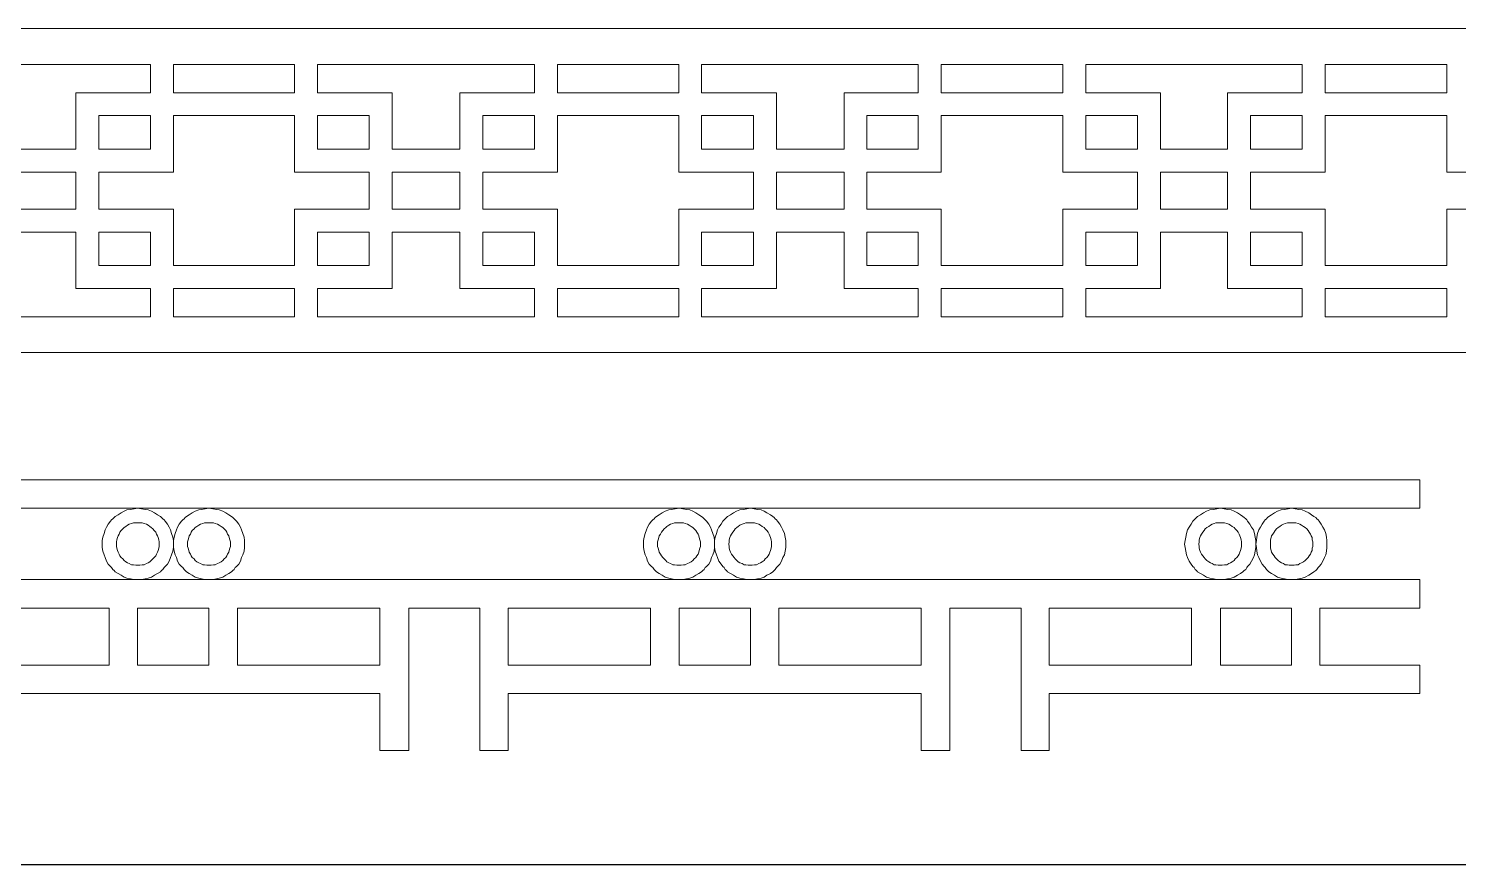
# Model space of a CAD drawing. Extents: x -66030 to 95157, y -13132 to 45879.
# Drawn here: x 75924 to 85418, y 16976 to 22527 of the extents above; entities that cross this region are included whole.
import ezdxf

# ---------------------------------------------------------------- set-up
doc = ezdxf.new("R2010")
doc.units = 0
doc.header["$LTSCALE"] = 100
doc.header["$MEASUREMENT"] = 0
doc.layers.get('0').update_dxf_attribs({"linetype": 'CONTINUOUS'})
doc.layers.add('3', color=11, linetype='CONTINUOUS')

msp = doc.modelspace()

# ---------------------------------------------------------------- linework, layer by layer
at = {"lineweight": 0}
for points in [[(93106.9, 22527.3), (69171.1, 22527.3), (69171.1, 20375.1), (93106.9, 20375.1), (93106.9, 22527.3)], [(76733.1, 22289), (75295.7, 22289), (75295.7, 22101.6), (75787.8, 22101.6), (75787.8, 21726.6), (76237, 21726.6), (76237, 22101.6), (76733.1, 22101.6), (76733.1, 22289)], [(77690, 22289), (76885.4, 22289), (76885.4, 22101.6), (77690, 22101.6), (77690, 22289)], [(79283.7, 22289), (77842.4, 22289), (77842.4, 22101.6), (78338.4, 22101.6), (78338.4, 21726.6), (78787.6, 21726.6), (78787.6, 22101.6), (79283.7, 22101.6), (79283.7, 22289)], [(80240.6, 22289), (79436, 22289), (79436, 22101.6), (80240.6, 22101.6), (80240.6, 22289)], [(81830.3, 22289), (80392.9, 22289), (80392.9, 22101.6), (80889, 22101.6), (80889, 21726.6), (81338.2, 21726.6), (81338.2, 22101.6), (81830.3, 22101.6), (81830.3, 22289)], [(82791.2, 22289), (81982.7, 22289), (81982.7, 22101.6), (82791.2, 22101.6), (82791.2, 22289)], [(84380.9, 22289), (82943.5, 22289), (82943.5, 22101.6), (83439.6, 22101.6), (83439.6, 21726.6), (83884.9, 21726.6), (83884.9, 22101.6), (84380.9, 22101.6), (84380.9, 22289)], [(85341.8, 22289), (84533.3, 22289), (84533.3, 22101.6), (85341.8, 22101.6), (85341.8, 22289)], [(78186.1, 21328.2), (77690, 21328.2), (77690, 20953.2), (76885.4, 20953.2), (76885.4, 21328.2), (76389.3, 21328.2), (76389.3, 21574.2), (76885.4, 21574.2), (76885.4, 21949.2), (77690, 21949.2), (77690, 21574.2), (78186.1, 21574.2), (78186.1, 21328.2)], [(76389.3, 21726.6), (76389.3, 21949.2), (76733.1, 21949.2), (76733.1, 21726.6), (76389.3, 21726.6)], [(77842.4, 21726.6), (77842.4, 21949.2), (78186.1, 21949.2), (78186.1, 21726.6), (77842.4, 21726.6)], [(80736.7, 21328.2), (80240.6, 21328.2), (80240.6, 20953.2), (79436, 20953.2), (79436, 21328.2), (78939.9, 21328.2), (78939.9, 21574.2), (79436, 21574.2), (79436, 21949.2), (80240.6, 21949.2), (80240.6, 21574.2), (80736.7, 21574.2), (80736.7, 21328.2)], [(79283.7, 21949.2), (79283.7, 21726.6), (78939.9, 21726.6), (78939.9, 21949.2), (79283.7, 21949.2)], [(80392.9, 21726.6), (80392.9, 21949.2), (80736.7, 21949.2), (80736.7, 21726.6), (80392.9, 21726.6)], [(83287.3, 21328.2), (82791.2, 21328.2), (82791.2, 20953.2), (81982.7, 20953.2), (81982.7, 21328.2), (81490.5, 21328.2), (81490.5, 21574.2), (81982.7, 21574.2), (81982.7, 21949.2), (82791.2, 21949.2), (82791.2, 21574.2), (83287.3, 21574.2), (83287.3, 21328.2)], [(81490.5, 21726.6), (81490.5, 21949.2), (81830.3, 21949.2), (81830.3, 21726.6), (81490.5, 21726.6)], [(82943.5, 21726.6), (82943.5, 21949.2), (83287.3, 21949.2), (83287.3, 21726.6), (82943.5, 21726.6)], [(85837.9, 21328.2), (85341.8, 21328.2), (85341.8, 20953.2), (84533.3, 20953.2), (84533.3, 21328.2), (84037.2, 21328.2), (84037.2, 21574.2), (84533.3, 21574.2), (84533.3, 21949.2), (85341.8, 21949.2), (85341.8, 21574.2), (85837.9, 21574.2), (85837.9, 21328.2)], [(84380.9, 21949.2), (84380.9, 21726.6), (84037.2, 21726.6), (84037.2, 21949.2), (84380.9, 21949.2)], [(76237, 21328.2), (75787.8, 21328.2), (75787.8, 21574.2), (76237, 21574.2), (76237, 21328.2)], [(78787.6, 21574.2), (78787.6, 21328.2), (78338.4, 21328.2), (78338.4, 21574.2), (78787.6, 21574.2)], [(81338.2, 21328.2), (80889, 21328.2), (80889, 21574.2), (81338.2, 21574.2), (81338.2, 21328.2)], [(83884.9, 21574.2), (83884.9, 21328.2), (83439.6, 21328.2), (83439.6, 21574.2), (83884.9, 21574.2)], [(75295.7, 20613.4), (76733.1, 20613.4), (76733.1, 20800.9), (76237, 20800.9), (76237, 21175.8), (75787.8, 21175.8), (75787.8, 20800.9), (75295.7, 20800.9), (75295.7, 20613.4)], [(76733.1, 20953.2), (76389.3, 20953.2), (76389.3, 21175.8), (76733.1, 21175.8), (76733.1, 20953.2)], [(77842.4, 20613.4), (79283.7, 20613.4), (79283.7, 20800.9), (78787.6, 20800.9), (78787.6, 21175.8), (78338.4, 21175.8), (78338.4, 20800.9), (77842.4, 20800.9), (77842.4, 20613.4)], [(78186.1, 21175.8), (78186.1, 20953.2), (77842.4, 20953.2), (77842.4, 21175.8), (78186.1, 21175.8)], [(78939.9, 21175.8), (79283.7, 21175.8), (79283.7, 20953.2), (78939.9, 20953.2), (78939.9, 21175.8)], [(80392.9, 20613.4), (81830.3, 20613.4), (81830.3, 20800.9), (81338.2, 20800.9), (81338.2, 21175.8), (80889, 21175.8), (80889, 20800.9), (80392.9, 20800.9), (80392.9, 20613.4)], [(80736.7, 21175.8), (80736.7, 20953.2), (80392.9, 20953.2), (80392.9, 21175.8), (80736.7, 21175.8)], [(81830.3, 20953.2), (81490.5, 20953.2), (81490.5, 21175.8), (81830.3, 21175.8), (81830.3, 20953.2)], [(82943.5, 20613.4), (84380.9, 20613.4), (84380.9, 20800.9), (83884.9, 20800.9), (83884.9, 21175.8), (83439.6, 21175.8), (83439.6, 20800.9), (82943.5, 20800.9), (82943.5, 20613.4)], [(83287.3, 21175.8), (83287.3, 20953.2), (82943.5, 20953.2), (82943.5, 21175.8), (83287.3, 21175.8)], [(84037.2, 21175.8), (84380.9, 21175.8), (84380.9, 20953.2), (84037.2, 20953.2), (84037.2, 21175.8)], [(76885.4, 20613.4), (77690, 20613.4), (77690, 20800.9), (76885.4, 20800.9), (76885.4, 20613.4)], [(79436, 20613.4), (80240.6, 20613.4), (80240.6, 20800.9), (79436, 20800.9), (79436, 20613.4)], [(81982.7, 20613.4), (82791.2, 20613.4), (82791.2, 20800.9), (81982.7, 20800.9), (81982.7, 20613.4)], [(84533.3, 20613.4), (85341.8, 20613.4), (85341.8, 20800.9), (84533.3, 20800.9), (84533.3, 20613.4)], [(75795.7, 19341.8), (85162.2, 19341.8), (85162.2, 19529.3), (75795.7, 19529.3), (75795.7, 19341.8)], [(76647.2, 19341.8), (76674.5, 19337.9), (76697.9, 19334), (76717.5, 19330.1), (76740.9, 19322.3), (76760.4, 19310.6), (76780, 19298.9), (76799.5, 19287.2), (76807.3, 19279.4), (76815.1, 19271.5), (76822.9, 19263.7), (76830.8, 19255.9), (76846.4, 19236.4), (76858.1, 19216.9), (76865.9, 19197.3), (76873.7, 19173.9), (76881.5, 19150.5), (76885.4, 19127), (76885.4, 19103.6), (76885.4, 19080.1), (76881.5, 19056.7), (76873.7, 19033.3), (76865.9, 19013.7), (76858.1, 18990.3), (76846.4, 18970.8), (76830.8, 18955.2), (76822.9, 18947.3), (76815.1, 18935.6), (76807.3, 18927.8), (76799.5, 18920), (76780, 18908.3), (76760.4, 18896.6), (76740.9, 18884.9), (76717.5, 18877), (76697.9, 18873.1), (76674.5, 18869.2), (76647.2, 18869.2), (76623.7, 18869.2), (76600.3, 18873.1), (76576.9, 18877), (76557.3, 18884.9), (76537.8, 18896.6), (76518.3, 18908.3), (76498.7, 18920), (76490.9, 18927.8), (76483.1, 18935.6), (76475.3, 18947.3), (76467.5, 18955.2), (76451.9, 18970.8), (76440.2, 18990.3), (76432.3, 19013.7), (76424.5, 19033.3), (76416.7, 19056.7), (76412.8, 19080.1), (76412.8, 19103.6), (76412.8, 19127), (76416.7, 19150.5), (76424.5, 19173.9), (76432.3, 19197.3), (76440.2, 19216.9), (76451.9, 19236.4), (76467.5, 19255.9), (76475.3, 19263.7), (76483.1, 19271.5), (76490.9, 19279.4), (76498.7, 19287.2), (76518.3, 19298.9), (76537.8, 19310.6), (76557.3, 19322.3), (76576.9, 19330.1), (76600.3, 19334), (76623.7, 19337.9), (76647.2, 19341.8)], [(77119.8, 19341.8), (77096.4, 19337.9), (77072.9, 19334), (77053.4, 19330.1), (77030, 19322.3), (77010.4, 19310.6), (76990.9, 19298.9), (76971.4, 19287.2), (76963.6, 19279.4), (76955.7, 19271.5), (76947.9, 19263.7), (76940.1, 19255.9), (76924.5, 19236.4), (76912.8, 19216.9), (76905, 19197.3), (76897.2, 19173.9), (76889.3, 19150.5), (76885.4, 19127), (76885.4, 19103.6), (76885.4, 19080.1), (76889.3, 19056.7), (76897.2, 19033.3), (76905, 19013.7), (76912.8, 18990.3), (76924.5, 18970.8), (76940.1, 18955.2), (76947.9, 18947.3), (76955.7, 18935.6), (76963.6, 18927.8), (76971.4, 18920), (76990.9, 18908.3), (77010.4, 18896.6), (77030, 18884.9), (77053.4, 18877), (77072.9, 18873.1), (77096.4, 18869.2), (77119.8, 18869.2), (77147.1, 18869.2), (77170.6, 18873.1), (77190.1, 18877), (77213.5, 18884.9), (77233.1, 18896.6), (77252.6, 18908.3), (77272.1, 18920), (77279.9, 18927.8), (77287.7, 18935.6), (77295.6, 18947.3), (77303.4, 18955.2), (77319, 18970.8), (77330.7, 18990.3), (77338.5, 19013.7), (77346.3, 19033.3), (77354.1, 19056.7), (77358.1, 19080.1), (77358.1, 19103.6), (77358.1, 19127), (77354.1, 19150.5), (77346.3, 19173.9), (77338.5, 19197.3), (77330.7, 19216.9), (77319, 19236.4), (77303.4, 19255.9), (77295.6, 19263.7), (77287.7, 19271.5), (77279.9, 19279.4), (77272.1, 19287.2), (77252.6, 19298.9), (77233.1, 19310.6), (77213.5, 19322.3), (77190.1, 19330.1), (77170.6, 19334), (77147.1, 19337.9), (77119.8, 19341.8)], [(80244.6, 19341.8), (80268, 19337.9), (80291.4, 19334), (80314.9, 19330.1), (80334.4, 19322.3), (80353.9, 19310.6), (80373.5, 19298.9), (80393, 19287.2), (80400.8, 19279.4), (80408.6, 19271.5), (80416.4, 19263.7), (80424.2, 19255.9), (80439.9, 19236.4), (80451.6, 19216.9), (80459.4, 19197.3), (80467.2, 19173.9), (80475, 19150.5), (80478.9, 19127), (80478.9, 19103.6), (80478.9, 19080.1), (80475, 19056.7), (80467.2, 19033.3), (80459.4, 19013.7), (80451.6, 18990.3), (80439.9, 18970.8), (80424.2, 18955.2), (80416.4, 18947.3), (80408.6, 18935.6), (80400.8, 18927.8), (80393, 18920), (80373.5, 18908.3), (80353.9, 18896.6), (80334.4, 18884.9), (80314.9, 18877), (80291.4, 18873.1), (80268, 18869.2), (80244.6, 18869.2), (80217.2, 18869.2), (80193.8, 18873.1), (80174.3, 18877), (80150.8, 18884.9), (80131.3, 18896.6), (80111.8, 18908.3), (80092.2, 18920), (80084.4, 18927.8), (80076.6, 18935.6), (80068.8, 18947.3), (80061, 18955.2), (80045.4, 18970.8), (80033.6, 18990.3), (80025.8, 19013.7), (80018, 19033.3), (80010.2, 19056.7), (80006.3, 19080.1), (80006.3, 19103.6), (80006.3, 19127), (80010.2, 19150.5), (80018, 19173.9), (80025.8, 19197.3), (80033.6, 19216.9), (80045.4, 19236.4), (80061, 19255.9), (80068.8, 19263.7), (80076.6, 19271.5), (80084.4, 19279.4), (80092.2, 19287.2), (80111.8, 19298.9), (80131.3, 19310.6), (80150.8, 19322.3), (80174.3, 19330.1), (80193.8, 19334), (80217.2, 19337.9), (80244.6, 19341.8)], [(80717.2, 19341.8), (80693.8, 19337.9), (80670.3, 19334), (80646.9, 19330.1), (80623.4, 19322.3), (80603.9, 19310.6), (80584.4, 19298.9), (80564.9, 19287.2), (80557, 19279.4), (80549.2, 19271.5), (80541.4, 19263.7), (80533.6, 19255.9), (80521.9, 19236.4), (80506.3, 19216.9), (80498.5, 19197.3), (80490.6, 19173.9), (80482.8, 19150.5), (80478.9, 19127), (80478.9, 19103.6), (80478.9, 19080.1), (80482.8, 19056.7), (80490.6, 19033.3), (80498.5, 19013.7), (80506.3, 18990.3), (80521.9, 18970.8), (80533.6, 18955.2), (80541.4, 18947.3), (80549.2, 18935.6), (80557, 18927.8), (80564.9, 18920), (80584.4, 18908.3), (80603.9, 18896.6), (80623.4, 18884.9), (80646.9, 18877), (80670.3, 18873.1), (80693.8, 18869.2), (80717.2, 18869.2), (80740.6, 18869.2), (80764.1, 18873.1), (80787.5, 18877), (80807, 18884.9), (80826.6, 18896.6), (80850, 18908.3), (80865.6, 18920), (80873.4, 18927.8), (80881.2, 18935.6), (80889.1, 18947.3), (80896.9, 18955.2), (80912.5, 18970.8), (80924.2, 18990.3), (80932, 19013.7), (80943.7, 19033.3), (80947.6, 19056.7), (80951.5, 19080.1), (80951.5, 19103.6), (80951.5, 19127), (80947.6, 19150.5), (80943.7, 19173.9), (80932, 19197.3), (80924.2, 19216.9), (80912.5, 19236.4), (80896.9, 19255.9), (80889.1, 19263.7), (80881.2, 19271.5), (80873.4, 19279.4), (80865.6, 19287.2), (80850, 19298.9), (80826.6, 19310.6), (80807, 19322.3), (80787.5, 19330.1), (80764.1, 19334), (80740.6, 19337.9), (80717.2, 19341.8)], [(83838.1, 19341.8), (83861.5, 19337.9), (83884.9, 19334), (83908.4, 19330.1), (83927.9, 19322.3), (83951.3, 19310.6), (83970.9, 19298.9), (83986.5, 19287.2), (83994.3, 19279.4), (84006, 19271.5), (84013.8, 19263.7), (84017.7, 19255.9), (84033.4, 19236.4), (84045.1, 19216.9), (84056.8, 19197.3), (84064.6, 19173.9), (84068.5, 19150.5), (84072.4, 19127), (84072.4, 19103.6), (84072.4, 19080.1), (84068.5, 19056.7), (84064.6, 19033.3), (84056.8, 19013.7), (84045.1, 18990.3), (84033.4, 18970.8), (84017.7, 18955.2), (84013.8, 18947.3), (84006, 18935.6), (83994.3, 18927.8), (83986.5, 18920), (83970.9, 18908.3), (83951.3, 18896.6), (83927.9, 18884.9), (83908.4, 18877), (83884.9, 18873.1), (83861.5, 18869.2), (83838.1, 18869.2), (83814.6, 18869.2), (83791.2, 18873.1), (83767.7, 18877), (83744.3, 18884.9), (83724.8, 18896.6), (83705.3, 18908.3), (83685.7, 18920), (83677.9, 18927.8), (83670.1, 18935.6), (83662.3, 18947.3), (83654.5, 18955.2), (83642.8, 18970.8), (83631, 18990.3), (83619.3, 19013.7), (83611.5, 19033.3), (83607.6, 19056.7), (83603.7, 19080.1), (83599.8, 19103.6), (83603.7, 19127), (83607.6, 19150.5), (83611.5, 19173.9), (83619.3, 19197.3), (83631, 19216.9), (83642.8, 19236.4), (83654.5, 19255.9), (83662.3, 19263.7), (83670.1, 19271.5), (83677.9, 19279.4), (83685.7, 19287.2), (83705.3, 19298.9), (83724.8, 19310.6), (83744.3, 19322.3), (83767.7, 19330.1), (83791.2, 19334), (83814.6, 19337.9), (83838.1, 19341.8)], [(84310.7, 19341.8), (84287.2, 19337.9), (84263.8, 19334), (84240.4, 19330.1), (84216.9, 19322.3), (84197.4, 19310.6), (84177.9, 19298.9), (84158.3, 19287.2), (84150.5, 19279.4), (84142.7, 19271.5), (84134.9, 19263.7), (84127.1, 19255.9), (84115.4, 19236.4), (84103.7, 19216.9), (84091.9, 19197.3), (84084.1, 19173.9), (84080.2, 19150.5), (84076.3, 19127), (84072.4, 19103.6), (84076.3, 19080.1), (84080.2, 19056.7), (84084.1, 19033.3), (84091.9, 19013.7), (84103.7, 18990.3), (84115.4, 18970.8), (84127.1, 18955.2), (84134.9, 18947.3), (84142.7, 18935.6), (84150.5, 18927.8), (84158.3, 18920), (84177.9, 18908.3), (84197.4, 18896.6), (84216.9, 18884.9), (84240.4, 18877), (84263.8, 18873.1), (84287.2, 18869.2), (84310.7, 18869.2), (84334.1, 18869.2), (84357.5, 18873.1), (84381, 18877), (84400.5, 18884.9), (84424, 18896.6), (84443.5, 18908.3), (84459.1, 18920), (84470.8, 18927.8), (84478.6, 18935.6), (84486.4, 18947.3), (84494.3, 18955.2), (84506, 18970.8), (84517.7, 18990.3), (84529.4, 19013.7), (84537.2, 19033.3), (84541.1, 19056.7), (84545, 19080.1), (84545, 19103.6), (84545, 19127), (84541.1, 19150.5), (84537.2, 19173.9), (84529.4, 19197.3), (84517.7, 19216.9), (84506, 19236.4), (84494.3, 19255.9), (84486.4, 19263.7), (84478.6, 19271.5), (84470.8, 19279.4), (84459.1, 19287.2), (84443.5, 19298.9), (84424, 19310.6), (84400.5, 19322.3), (84381, 19330.1), (84357.5, 19334), (84334.1, 19337.9), (84310.7, 19341.8)], [(76647.2, 19244.2), (76662.8, 19244.2), (76678.4, 19244.2), (76690.1, 19240.3), (76705.8, 19236.4), (76717.5, 19228.6), (76729.2, 19220.8), (76737, 19213), (76748.7, 19205.1), (76756.5, 19193.4), (76768.3, 19181.7), (76772.2, 19170), (76780, 19158.3), (76783.9, 19146.6), (76787.8, 19130.9), (76791.7, 19119.2), (76791.7, 19103.6), (76791.7, 19088), (76787.8, 19076.2), (76783.9, 19060.6), (76780, 19048.9), (76772.2, 19037.2), (76768.3, 19025.5), (76756.5, 19013.7), (76748.7, 19005.9), (76737, 18994.2), (76729.2, 18986.4), (76717.5, 18978.6), (76705.8, 18974.7), (76690.1, 18966.9), (76678.4, 18966.9), (76662.8, 18963), (76647.2, 18963), (76635.5, 18963), (76619.8, 18966.9), (76608.1, 18966.9), (76592.5, 18974.7), (76580.8, 18978.6), (76569.1, 18986.4), (76557.3, 18994.2), (76549.5, 19005.9), (76537.8, 19013.7), (76530, 19025.5), (76526.1, 19037.2), (76518.3, 19048.9), (76514.4, 19060.6), (76510.5, 19076.2), (76506.6, 19088), (76506.6, 19103.6), (76506.6, 19119.2), (76510.5, 19130.9), (76514.4, 19146.6), (76518.3, 19158.3), (76526.1, 19170), (76530, 19181.7), (76537.8, 19193.4), (76549.5, 19205.1), (76557.3, 19213), (76569.1, 19220.8), (76580.8, 19228.6), (76592.5, 19236.4), (76608.1, 19240.3), (76619.8, 19244.2), (76635.5, 19244.2), (76647.2, 19244.2)], [(77119.8, 19244.2), (77108.1, 19244.2), (77092.4, 19244.2), (77080.7, 19240.3), (77065.1, 19236.4), (77053.4, 19228.6), (77041.7, 19220.8), (77030, 19213), (77022.1, 19205.1), (77010.4, 19193.4), (77002.6, 19181.7), (76998.7, 19170), (76990.9, 19158.3), (76987, 19146.6), (76983.1, 19130.9), (76979.2, 19119.2), (76979.2, 19103.6), (76979.2, 19088), (76983.1, 19076.2), (76987, 19060.6), (76990.9, 19048.9), (76998.7, 19037.2), (77002.6, 19025.5), (77010.4, 19013.7), (77022.1, 19005.9), (77030, 18994.2), (77041.7, 18986.4), (77053.4, 18978.6), (77065.1, 18974.7), (77080.7, 18966.9), (77092.4, 18966.9), (77108.1, 18963), (77119.8, 18963), (77135.4, 18963), (77151, 18966.9), (77162.8, 18966.9), (77178.4, 18974.7), (77190.1, 18978.6), (77201.8, 18986.4), (77213.5, 18994.2), (77221.3, 19005.9), (77233.1, 19013.7), (77240.9, 19025.5), (77244.8, 19037.2), (77252.6, 19048.9), (77256.5, 19060.6), (77260.4, 19076.2), (77264.3, 19088), (77264.3, 19103.6), (77264.3, 19119.2), (77260.4, 19130.9), (77256.5, 19146.6), (77252.6, 19158.3), (77244.8, 19170), (77240.9, 19181.7), (77233.1, 19193.4), (77221.3, 19205.1), (77213.5, 19213), (77201.8, 19220.8), (77190.1, 19228.6), (77178.4, 19236.4), (77162.8, 19240.3), (77151, 19244.2), (77135.4, 19244.2), (77119.8, 19244.2)], [(80244.6, 19244.2), (80256.3, 19244.2), (80271.9, 19244.2), (80283.6, 19240.3), (80299.2, 19236.4), (80311, 19228.6), (80322.7, 19220.8), (80334.4, 19213), (80342.2, 19205.1), (80353.9, 19193.4), (80361.7, 19181.7), (80369.6, 19170), (80373.5, 19158.3), (80377.4, 19146.6), (80381.3, 19130.9), (80385.2, 19119.2), (80385.2, 19103.6), (80385.2, 19088), (80381.3, 19076.2), (80377.4, 19060.6), (80373.5, 19048.9), (80369.6, 19037.2), (80361.7, 19025.5), (80353.9, 19013.7), (80342.2, 19005.9), (80334.4, 18994.2), (80322.7, 18986.4), (80311, 18978.6), (80299.2, 18974.7), (80283.6, 18966.9), (80271.9, 18966.9), (80256.3, 18963), (80244.6, 18963), (80228.9, 18963), (80213.3, 18966.9), (80201.6, 18966.9), (80186, 18974.7), (80174.3, 18978.6), (80162.5, 18986.4), (80154.7, 18994.2), (80143, 19005.9), (80135.2, 19013.7), (80127.4, 19025.5), (80119.6, 19037.2), (80111.8, 19048.9), (80107.9, 19060.6), (80104, 19076.2), (80100, 19088), (80100, 19103.6), (80100, 19119.2), (80104, 19130.9), (80107.9, 19146.6), (80111.8, 19158.3), (80119.6, 19170), (80127.4, 19181.7), (80135.2, 19193.4), (80143, 19205.1), (80154.7, 19213), (80162.5, 19220.8), (80174.3, 19228.6), (80186, 19236.4), (80201.6, 19240.3), (80213.3, 19244.2), (80228.9, 19244.2), (80244.6, 19244.2)], [(80717.2, 19244.2), (80701.6, 19244.2), (80685.9, 19244.2), (80674.2, 19240.3), (80662.5, 19236.4), (80646.9, 19228.6), (80635.2, 19220.8), (80627.4, 19213), (80615.6, 19205.1), (80607.8, 19193.4), (80600, 19181.7), (80592.2, 19170), (80584.4, 19158.3), (80580.5, 19146.6), (80576.6, 19130.9), (80576.6, 19119.2), (80572.7, 19103.6), (80576.6, 19088), (80576.6, 19076.2), (80580.5, 19060.6), (80584.4, 19048.9), (80592.2, 19037.2), (80600, 19025.5), (80607.8, 19013.7), (80615.6, 19005.9), (80627.4, 18994.2), (80635.2, 18986.4), (80646.9, 18978.6), (80662.5, 18974.7), (80674.2, 18966.9), (80685.9, 18966.9), (80701.6, 18963), (80717.2, 18963), (80728.9, 18963), (80744.5, 18966.9), (80756.2, 18966.9), (80771.9, 18974.7), (80783.6, 18978.6), (80795.3, 18986.4), (80807, 18994.2), (80814.8, 19005.9), (80826.6, 19013.7), (80834.4, 19025.5), (80842.2, 19037.2), (80846.1, 19048.9), (80850, 19060.6), (80853.9, 19076.2), (80857.8, 19088), (80857.8, 19103.6), (80857.8, 19119.2), (80853.9, 19130.9), (80850, 19146.6), (80846.1, 19158.3), (80842.2, 19170), (80834.4, 19181.7), (80826.6, 19193.4), (80814.8, 19205.1), (80807, 19213), (80795.3, 19220.8), (80783.6, 19228.6), (80771.9, 19236.4), (80756.2, 19240.3), (80744.5, 19244.2), (80728.9, 19244.2), (80717.2, 19244.2)], [(83838.1, 19244.2), (83849.8, 19244.2), (83865.4, 19244.2), (83881, 19240.3), (83892.7, 19236.4), (83904.5, 19228.6), (83916.2, 19220.8), (83927.9, 19213), (83935.7, 19205.1), (83947.4, 19193.4), (83955.2, 19181.7), (83963, 19170), (83967, 19158.3), (83970.9, 19146.6), (83974.8, 19130.9), (83978.7, 19119.2), (83978.7, 19103.6), (83978.7, 19088), (83974.8, 19076.2), (83970.9, 19060.6), (83967, 19048.9), (83963, 19037.2), (83955.2, 19025.5), (83947.4, 19013.7), (83935.7, 19005.9), (83927.9, 18994.2), (83916.2, 18986.4), (83904.5, 18978.6), (83892.7, 18974.7), (83881, 18966.9), (83865.4, 18966.9), (83849.8, 18963), (83838.1, 18963), (83822.4, 18963), (83806.8, 18966.9), (83795.1, 18966.9), (83783.4, 18974.7), (83771.7, 18978.6), (83759.9, 18986.4), (83748.2, 18994.2), (83736.5, 19005.9), (83728.7, 19013.7), (83720.9, 19025.5), (83713.1, 19037.2), (83705.3, 19048.9), (83701.3, 19060.6), (83697.4, 19076.2), (83697.4, 19088), (83693.5, 19103.6), (83697.4, 19119.2), (83697.4, 19130.9), (83701.3, 19146.6), (83705.3, 19158.3), (83713.1, 19170), (83720.9, 19181.7), (83728.7, 19193.4), (83736.5, 19205.1), (83748.2, 19213), (83759.9, 19220.8), (83771.7, 19228.6), (83783.4, 19236.4), (83795.1, 19240.3), (83806.8, 19244.2), (83822.4, 19244.2), (83838.1, 19244.2)], [(84310.7, 19244.2), (84295.1, 19244.2), (84283.3, 19244.2), (84267.7, 19240.3), (84256, 19236.4), (84244.3, 19228.6), (84232.6, 19220.8), (84220.8, 19213), (84209.1, 19205.1), (84201.3, 19193.4), (84193.5, 19181.7), (84185.7, 19170), (84177.9, 19158.3), (84174, 19146.6), (84170.1, 19130.9), (84170.1, 19119.2), (84170.1, 19103.6), (84170.1, 19088), (84170.1, 19076.2), (84174, 19060.6), (84177.9, 19048.9), (84185.7, 19037.2), (84193.5, 19025.5), (84201.3, 19013.7), (84209.1, 19005.9), (84220.8, 18994.2), (84232.6, 18986.4), (84244.3, 18978.6), (84256, 18974.7), (84267.7, 18966.9), (84283.3, 18966.9), (84295.1, 18963), (84310.7, 18963), (84326.3, 18963), (84338, 18966.9), (84353.6, 18966.9), (84365.4, 18974.7), (84377.1, 18978.6), (84388.8, 18986.4), (84400.5, 18994.2), (84412.2, 19005.9), (84420, 19013.7), (84427.9, 19025.5), (84435.7, 19037.2), (84439.6, 19048.9), (84447.4, 19060.6), (84447.4, 19076.2), (84451.3, 19088), (84451.3, 19103.6), (84451.3, 19119.2), (84447.4, 19130.9), (84447.4, 19146.6), (84439.6, 19158.3), (84435.7, 19170), (84427.9, 19181.7), (84420, 19193.4), (84412.2, 19205.1), (84400.5, 19213), (84388.8, 19220.8), (84377.1, 19228.6), (84365.4, 19236.4), (84353.6, 19240.3), (84338, 19244.2), (84326.3, 19244.2), (84310.7, 19244.2)], [(76647.2, 18677.8), (77119.8, 18677.8), (77119.8, 18299), (76647.2, 18299), (76647.2, 18677.8)], [(77311.2, 18677.8), (78256.4, 18677.8), (78256.4, 18299), (77311.2, 18299), (77311.2, 18677.8)], [(79107.9, 18677.8), (80053.2, 18677.8), (80053.2, 18299), (79107.9, 18299), (79107.9, 18677.8)], [(80244.6, 18677.8), (80717.2, 18677.8), (80717.2, 18299), (80244.6, 18299), (80244.6, 18677.8)], [(80904.7, 18677.8), (81849.9, 18677.8), (81849.9, 18299), (80904.7, 18299), (80904.7, 18677.8)], [(82701.4, 18677.8), (83646.7, 18677.8), (83646.7, 18299), (82701.4, 18299), (82701.4, 18677.8)], [(83838.1, 18677.8), (84310.7, 18677.8), (84310.7, 18299), (83838.1, 18299), (83838.1, 18677.8)]]:
    msp.add_lwpolyline(points, close=True, dxfattribs=at)
for points in [[(75795.7, 18111.5), (78256.4, 18111.5), (78256.4, 17732.6), (78447.8, 17732.6), (78447.8, 18677.8), (78920.4, 18677.8), (78920.4, 17732.6), (79107.9, 17732.6), (79107.9, 18111.5), (81849.9, 18111.5), (81849.9, 17732.6), (82041.3, 17732.6), (82041.3, 18677.8), (82513.9, 18677.8), (82513.9, 17732.6), (82701.4, 17732.6), (82701.4, 18111.5), (85162.2, 18111.5), (85162.2, 18299), (84498.2, 18299), (84498.2, 18677.8), (85162.2, 18677.8), (85162.2, 18869.2), (75795.7, 18869.2)], [(75795.7, 18677.8), (76459.7, 18677.8), (76459.7, 18299), (75795.7, 18299)]]:
    msp.add_lwpolyline(points, dxfattribs=at)
at = {"layer": '3'}
msp.add_line((-66009.4, 16976.2), (95156.9, 16976.2), dxfattribs=at)

doc.saveas('drawing.dxf')
